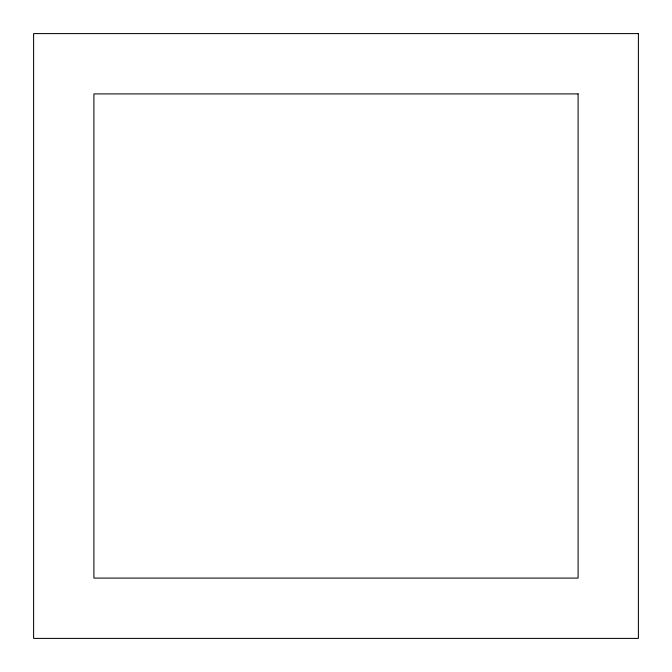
<?xml version="1.0" encoding="UTF-8"?>
<svg xmlns="http://www.w3.org/2000/svg" width="672" height="672" viewBox="0 0 672 672"><rect width="100%" height="100%" fill="white"/><g stroke="black" fill="none" stroke-linecap="round" stroke-linejoin="round"><path stroke-width="1.01" d="M638.4 33.6L33.6 33.6L33.6 638.4L638.4 638.4L638.4 33.6M578.096 93.904L93.904 93.904L93.904 578.096L578.096 578.096L578.096 93.904"/></g></svg>
